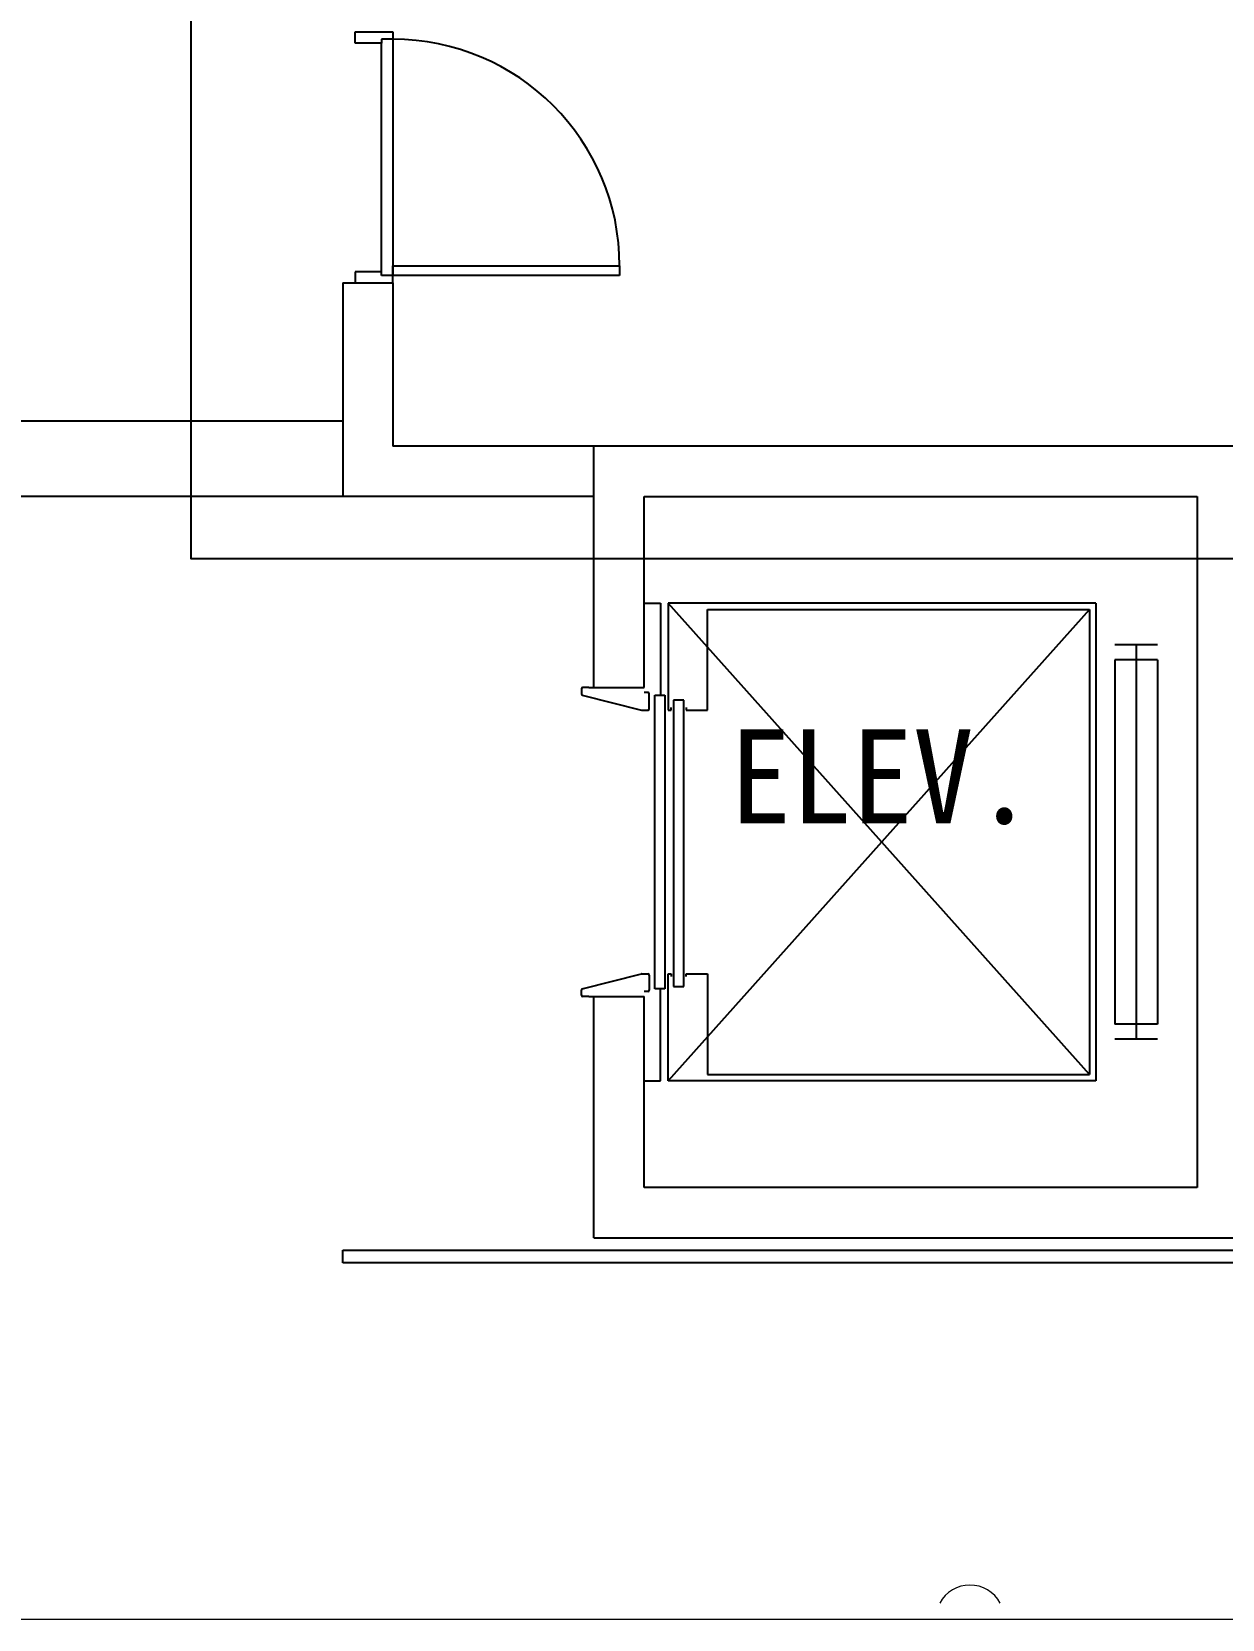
# Model space of a CAD drawing. Header units: millimetres. Extents: x 16332047 to 33387680, y -14835522 to -7015081.
# Drawn here: x 16633298 to 16637562, y -7661794 to -7656108 of the extents above; entities that cross this region are included whole.
import ezdxf

# ---------------------------------------------------------------- set-up
doc = ezdxf.new("R2010")
doc.units = ezdxf.units.MM
doc.header["$LTSCALE"] = 300
doc.header["$MEASUREMENT"] = 0
doc.layers.add('건물', color=8, linetype='CONTINUOUS')
doc.layers.add('기존관', color=7, linetype='CONTINUOUS', lineweight=9)
doc.styles.add('돋움체', font='')
doc.styles.get('돋움체').set_extended_font_data('DotumChe')

msp = doc.modelspace()

# ---------------------------------------------------------------- linework, layer by layer
at = {"layer": '건물'}
for p, q in [((16634456.9, -7656148.3), (16634456.9, -7656107.8)), ((16634456.9, -7656107.8), (16634573.9, -7656107.8)), ((16634497.4, -7656148.3), (16634456.9, -7656148.3)), ((16634551.4, -7656148.3), (16634497.4, -7656148.3)), ((16634497.4, -7656148.3), (16634497.4, -7656148.3)), ((16634591.9, -7656134.8), (16634551.4, -7656134.8)), ((16634551.4, -7656134.8), (16634551.4, -7656148.3)), ((16634551.4, -7656967.3), (16634551.4, -7656148.3)), ((16634573.9, -7656107.8), (16634591.9, -7656107.8)), ((16634591.9, -7656107.8), (16634591.9, -7656134.8)), ((16634591.9, -7656134.8), (16634591.9, -7656980.8)), ((16634591.9, -7656134.8), (16634591.9, -7656134.8)), ((16634591.9, -7656980.8), (16634591.9, -7656946.6)), ((16634591.9, -7656946.6), (16635403.7, -7656946.6)), ((16635403.7, -7656946.6), (16635403.7, -7656980.8)), ((16634411.9, -7657007.8), (16634411.9, -7657772.8)), ((16634411.9, -7657007.8), (16634591.9, -7657007.8)), ((16634497.4, -7656967.3), (16634456.9, -7656967.3)), ((16634456.9, -7656967.3), (16634456.9, -7657007.8)), ((16634456.9, -7657007.8), (16634573.9, -7657007.8)), ((16634551.4, -7656967.3), (16634497.4, -7656967.3)), ((16634497.4, -7656967.3), (16634497.4, -7656967.3)), ((16634551.4, -7656980.8), (16634551.4, -7656967.3)), ((16634591.9, -7656980.8), (16634551.4, -7656980.8)), ((16634573.9, -7657007.8), (16634591.9, -7657007.8)), ((16635403.7, -7656980.8), (16634591.9, -7656980.8)), ((16634591.9, -7657007.8), (16634591.9, -7656980.8)), ((16634591.9, -7657007.8), (16634591.9, -7657592.8)), ((16634411.9, -7657502.8), (16631685.3, -7657502.8)), ((16635311.9, -7657592.8), (16634591.9, -7657592.8)), ((16635311.9, -7658456.8), (16635311.9, -7657592.8)), ((16637651.9, -7657592.8), (16635311.9, -7657592.8)), ((16634411.9, -7657772.8), (16631685.3, -7657772.8)), ((16635311.9, -7657772.8), (16634411.9, -7657772.8)), ((16635491.9, -7658456.8), (16635491.9, -7657772.8)), ((16635491.9, -7657772.8), (16637471.9, -7657772.8)), ((16637471.9, -7657772.8), (16637471.9, -7660247.8)), ((16635491.9, -7658155.3), (16635550.4, -7658155.3)), ((16635550.4, -7658155.3), (16635550.4, -7658483.8)), ((16637086.7, -7659842.8), (16635577.4, -7658155.3)), ((16637109.2, -7658155.3), (16635577.4, -7658155.3)), ((16635577.4, -7658155.3), (16635577.4, -7658537.8)), ((16637086.7, -7658177.8), (16635577.4, -7659865.3)), ((16635718.7, -7658537.8), (16635718.7, -7658177.8)), ((16635718.7, -7658177.8), (16637086.7, -7658177.8)), ((16637086.7, -7658177.8), (16637086.7, -7659842.8)), ((16637109.2, -7658155.3), (16637109.2, -7659865.3)), ((16637329.7, -7658303.8), (16637176.7, -7658303.8)), ((16637253.2, -7658303.8), (16637253.2, -7659716.8)), ((16637176.7, -7658357.8), (16637176.7, -7659662.8)), ((16637329.7, -7658357.8), (16637176.7, -7658357.8)), ((16637329.7, -7658357.8), (16637329.7, -7659662.8)), ((16635266.9, -7658461.3), (16635266.9, -7658480.4)), ((16635270.2, -7658484.7), (16635482.3, -7658537.7)), ((16635293.9, -7658456.8), (16635271.4, -7658456.8)), ((16635293.9, -7658456.8), (16635311.9, -7658456.8)), ((16635311.9, -7658456.8), (16635491.9, -7658456.8)), ((16635505.4, -7658474.8), (16635491.9, -7658474.8)), ((16635509.9, -7658533.3), (16635509.9, -7658479.3)), ((16635529.7, -7659536.8), (16635529.7, -7658483.8)), ((16635529.7, -7658483.8), (16635565.7, -7658483.8)), ((16635565.7, -7658483.8), (16635565.7, -7659536.8)), ((16635483.5, -7658537.8), (16635505.4, -7658537.8)), ((16635577.4, -7658537.8), (16635588.2, -7658537.8)), ((16635588.2, -7658537.8), (16635588.2, -7658528.8)), ((16635633.2, -7658501.8), (16635597.2, -7658501.8)), ((16635597.2, -7658501.8), (16635597.2, -7659527.8)), ((16635633.2, -7659527.8), (16635633.2, -7658501.8)), ((16635642.2, -7658528.8), (16635642.2, -7658537.8)), ((16635642.2, -7658537.8), (16635718.7, -7658537.8)), ((16635270.2, -7659535.9), (16635482.3, -7659483)), ((16635483.5, -7659482.8), (16635505.4, -7659482.8)), ((16635509.9, -7659487.3), (16635509.9, -7659541.3)), ((16635577.4, -7659865.3), (16635577.4, -7659482.8)), ((16635577.4, -7659482.8), (16635588.2, -7659482.8)), ((16635588.2, -7659482.8), (16635588.2, -7659491.8)), ((16635642.2, -7659491.8), (16635642.2, -7659482.8)), ((16635642.2, -7659482.8), (16635718.7, -7659482.8)), ((16635718.7, -7659482.8), (16635718.7, -7659842.8)), ((16635266.9, -7659559.3), (16635266.9, -7659540.3)), ((16635293.9, -7659563.8), (16635271.4, -7659563.8)), ((16635293.9, -7659563.8), (16635311.9, -7659563.8)), ((16635311.9, -7660427.8), (16635311.9, -7659563.8)), ((16635311.9, -7659563.8), (16635491.9, -7659563.8)), ((16635505.4, -7659545.8), (16635491.9, -7659545.8)), ((16635491.9, -7660247.8), (16635491.9, -7659563.8)), ((16635565.7, -7659536.8), (16635529.7, -7659536.8)), ((16635550.4, -7659865.3), (16635550.4, -7659536.8)), ((16635597.2, -7659527.8), (16635633.2, -7659527.8)), ((16637329.7, -7659662.8), (16637176.7, -7659662.8)), ((16637329.7, -7659716.8), (16637176.7, -7659716.8)), ((16635718.7, -7659842.8), (16637086.7, -7659842.8)), ((16635491.9, -7659865.3), (16635550.4, -7659865.3)), ((16637109.2, -7659865.3), (16635577.4, -7659865.3)), ((16637471.9, -7660247.8), (16635491.9, -7660247.8)), ((16635311.9, -7660427.8), (16637651.9, -7660427.8)), ((16634411.9, -7660472.7), (16639271.9, -7660472.7)), ((16634411.9, -7660517.7), (16634411.9, -7660472.7)), ((16639271.9, -7660517.7), (16634411.9, -7660517.7))]:
    msp.add_line(p, q, dxfattribs=at)
msp.add_lwpolyline([(16633869.6, -7650200.8), (16644438.5, -7650200.8), (16644438.5, -7657995.5), (16633869.6, -7657995.5)], close=True, dxfattribs=at)
for centre, radius, start, end in [((16634591.9, -7656946.6), 811.8, 0, 90), ((16635271.4, -7658461.3), 4.5, 90, 180), ((16635271.4, -7658480.4), 4.5, 180, 254.7449), ((16635505.4, -7658479.3), 4.5, 0, 90), ((16635483.5, -7658533.3), 4.5, 254.7449, 270), ((16635505.4, -7658533.3), 4.5, 270, 0), ((16635483.5, -7659487.3), 4.5, 90, 105.2551), ((16635505.4, -7659487.3), 4.5, 0, 90), ((16635271.4, -7659540.3), 4.5, 105.2551, 180), ((16635271.4, -7659559.3), 4.5, 180, 270), ((16635505.4, -7659541.3), 4.5, 270, 0)]:
    msp.add_arc(centre, radius, start, end, dxfattribs=at)
at = {"layer": '기존관'}
for p, q in [((16629483.6, -7661794.4), (16636091.5, -7661794.4)), ((16636091.5, -7661794.4), (16638019.8, -7661794.5))]:
    msp.add_line(p, q, dxfattribs=at)
msp.add_arc((16636658.5, -7661794.8), 122.8, 28.3041, 151.6959, dxfattribs=at)

# ---------------------------------------------------------------- texts
at = {"layer": '건물', "style": '돋움체'}
msp.add_text('ELEV.', height=337.5, dxfattribs=at).set_placement((16635799.7, -7658943.9))

doc.saveas('drawing.dxf')
